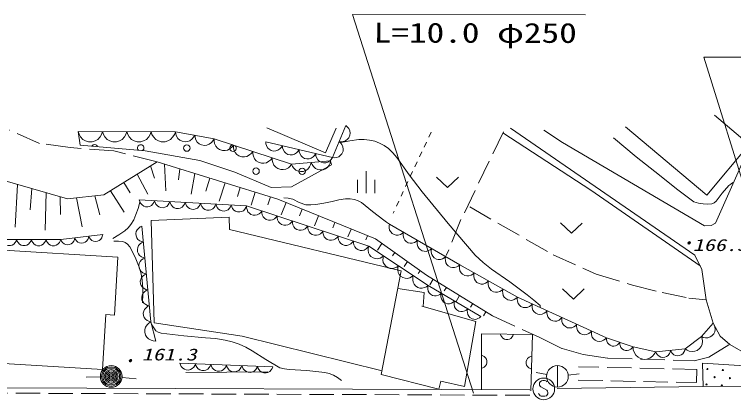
# Model space of a CAD drawing. Units: millimetres, scale not verified. Extents: x 40000 to 680000, y 20000 to 380000.
# Drawn here: x 150700 to 216817, y 284684 to 319716 of the extents above; entities that cross this region are included whole.
import ezdxf
from ezdxf.enums import TextEntityAlignment as Align

# ---------------------------------------------------------------- set-up
doc = ezdxf.new("R2010")
doc.units = ezdxf.units.MM
doc.header["$LTSCALE"] = 1000
doc.linetypes.add('USER1', pattern=[3, 2.25, -0.75])
doc.linetypes.add('USER2', pattern=[1, 0.5, -0.5])
doc.layers.add('S-BGD', color=1, linetype='Continuous', lineweight=13)
doc.layers.add('S-BGD-HTXT', color=6, linetype='Continuous', lineweight=13)
doc.styles.add('ＭＳ ゴシック', font='')
doc.styles.get('ＭＳ ゴシック').set_extended_font_data('MS Gothic')

# ---------------------------------------------------------------- blocks, each defined once
blk = doc.blocks.new('BUHIN82')
at = {"layer": 'S-BGD'}
blk.add_lwpolyline([(585, -339), (619, -179), (615, -24), (575, 170), (487, 315), (375, 439), (194, 544), (31, 579), (-138, 584), (-327, 521), (-460, 446), (-585, 339)], dxfattribs=at)
blk = doc.blocks.new('BUHIN83')
at = {"layer": 'S-BGD'}
blk.add_lwpolyline([(594, -256), (608, -101), (587, 46), (528, 227), (428, 354), (307, 459), (123, 539), (-35, 554), (-197, 539), (-369, 459), (-487, 372), (-594, 256)], dxfattribs=at)
blk = doc.blocks.new('BUHIN84')
at = {"layer": 'S-BGD'}
blk.add_lwpolyline([(-307, -668), (-131, -689), (36, -668), (243, -606), (391, -496), (514, -362), (609, -155), (631, 25), (618, 209), (531, 407), (436, 544), (307, 668)], dxfattribs=at)
blk = doc.blocks.new('BUHIN86')
at = {"layer": 'S-BGD'}
blk.add_lwpolyline([(590, -387), (635, -222), (639, -60), (609, 145), (526, 301), (416, 436), (233, 556), (66, 602), (-111, 617), (-311, 562), (-454, 491), (-590, 387)], dxfattribs=at)
blk = doc.blocks.new('BUHIN87')
at = {"layer": 'S-BGD'}
blk.add_lwpolyline([(492, -551), (582, -396), (630, -234), (656, -18), (613, 162), (539, 328), (386, 499), (229, 591), (55, 653), (-162, 652), (-326, 620), (-492, 551)], dxfattribs=at)
blk = doc.blocks.new('BUHIN88')
at = {"layer": 'S-BGD'}
blk.add_lwpolyline([(366, -733), (507, -594), (606, -435), (696, -211), (703, -6), (672, 194), (559, 421), (418, 565), (250, 683), (17, 745), (-168, 758), (-366, 733)], dxfattribs=at)
blk = doc.blocks.new('BUHIN89')
at = {"layer": 'S-BGD'}
blk.add_lwpolyline([(345, -613), (460, -488), (538, -347), (606, -151), (604, 25), (569, 195), (462, 385), (334, 503), (185, 597), (-17, 640), (-176, 644), (-345, 613)], dxfattribs=at)
blk = doc.blocks.new('BUHIN90')
at = {"layer": 'S-BGD'}
blk.add_lwpolyline([(572, -541), (654, -369), (691, -193), (698, 39), (637, 227), (543, 397), (366, 565), (191, 649), (0, 699), (-231, 679), (-402, 630), (-572, 541)], dxfattribs=at)
blk = doc.blocks.new('BUHIN91')
at = {"layer": 'S-BGD'}
blk.add_lwpolyline([(638, 481), (479, 591), (309, 658), (79, 705), (-119, 675), (-305, 610), (-503, 461), (-616, 301), (-699, 118), (-718, -116), (-697, -295), (-638, -481)], dxfattribs=at)
blk = doc.blocks.new('BUHIN92')
at = {"layer": 'S-BGD'}
blk.add_lwpolyline([(372, -647), (493, -513), (575, -363), (644, -154), (640, 33), (601, 212), (486, 413), (350, 537), (190, 635), (-25, 679), (-194, 681), (-372, 647)], dxfattribs=at)
blk = doc.blocks.new('BUHIN93')
at = {"layer": 'S-BGD'}
blk.add_lwpolyline([(387, -655), (508, -517), (590, -363), (658, -150), (652, 40), (610, 223), (490, 426), (350, 551), (187, 649), (-33, 692), (-205, 692), (-387, 655)], dxfattribs=at)
blk = doc.blocks.new('BUHIN94')
at = {"layer": 'S-BGD'}
blk.add_lwpolyline([(435, -610), (543, -464), (609, -306), (659, -91), (636, 95), (580, 271), (445, 460), (297, 571), (128, 653), (-91, 676), (-260, 661), (-435, 610)], dxfattribs=at)
blk = doc.blocks.new('BUHIN95')
at = {"layer": 'S-BGD'}
blk.add_lwpolyline([(425, -486), (505, -352), (549, -210), (573, -22), (537, 136), (474, 282), (342, 432), (206, 515), (54, 570), (-136, 572), (-279, 545), (-425, 486)], dxfattribs=at)
blk = doc.blocks.new('BUHIN97')
at = {"layer": 'S-BGD'}
blk.add_lwpolyline([(619, -275), (636, -112), (615, 42), (555, 232), (452, 366), (327, 477), (135, 563), (-31, 581), (-200, 567), (-381, 484), (-506, 395), (-619, 275)], dxfattribs=at)
blk = doc.blocks.new('BUHIN243')
at = {"layer": 'S-BGD'}
blk.add_lwpolyline([(965, -560), (1022, -296), (1015, -40), (950, 281), (805, 520), (620, 724), (320, 898), (52, 957), (-228, 964), (-539, 861), (-759, 737), (-965, 560)], dxfattribs=at)
blk = doc.blocks.new('BUHIN244')
at = {"layer": 'S-BGD'}
blk.add_lwpolyline([(688, -585), (771, -383), (802, -178), (797, 87), (716, 298), (598, 487), (385, 669), (179, 754), (-42, 800), (-305, 763), (-498, 696), (-688, 585)], dxfattribs=at)
blk = doc.blocks.new('BUHIN245')
at = {"layer": 'S-BGD'}
blk.add_lwpolyline([(627, -698), (740, -502), (801, -296), (833, -22), (779, 207), (684, 418), (490, 635), (290, 752), (68, 830), (-207, 829), (-416, 787), (-627, 698)], dxfattribs=at)
blk = doc.blocks.new('BUHIN246')
at = {"layer": 'S-BGD'}
blk.add_lwpolyline([(815, -381), (842, -165), (818, 40), (743, 293), (610, 475), (447, 626), (194, 744), (-26, 773), (-252, 759), (-494, 653), (-663, 538), (-815, 381)], dxfattribs=at)
blk = doc.blocks.new('BUHIN247')
at = {"layer": 'S-BGD'}
blk.add_lwpolyline([(603, -379), (645, -212), (647, -49), (613, 158), (526, 314), (412, 448), (225, 566), (55, 610), (-123, 621), (-324, 562), (-468, 488), (-603, 379)], dxfattribs=at)
blk = doc.blocks.new('BUHIN258')
at = {"layer": 'S-BGD'}
blk.add_lwpolyline([(-592, -403), (-574, -482), (-527, -550), (-446, -620), (-312, -698), (-182, -733), (-49, -723), (62, -660), (124, -563), (158, -496), (173, -389), (140, -307), (-173, 239), (-180, 347), (-152, 475), (-83, 574), (-5, 639), (100, 682), (257, 643), (456, 527), (535, 464), (595, 378), (626, 273), (629, 138)], dxfattribs=at)
blk.add_circle((0, 0), 995, dxfattribs=at)
blk = doc.blocks.new('BUHIN261')
at = {"layer": 'S-BGD'}
for radius in [995, 880, 765, 645, 530, 390, 270, 155, 30]:
    blk.add_circle((0, 0), radius, dxfattribs=at)
blk = doc.blocks.new('BUHIN262')
at = {"layer": 'S-BGD'}
blk.add_lwpolyline([(627, -912), (236, 407), (-1103, 91)], dxfattribs=at)
blk = doc.blocks.new('BUHIN263')
at = {"layer": 'S-BGD'}
for p, q in [((-795, 224), (-193, 1262)), ((-501, -865), (501, 865)), ((589, -579), (1191, 460))]:
    blk.add_line(p, q, dxfattribs=at)
blk = doc.blocks.new('BUHIN266')
at = {"layer": 'S-BGD'}
blk.add_line((-499, -861), (499, 861), dxfattribs=at)
blk.add_circle((0, 0), 995, dxfattribs=at)

msp = doc.modelspace()

# ---------------------------------------------------------------- linework, layer by layer
at = {"layer": 'S-BGD'}
for p, q in [((218259, 307749), (215056, 310448)), ((179932, 306555), (181181, 309495)), ((156572, 308952), (165499, 308937)), ((156743, 307710), (156572, 308952)), ((165499, 308937), (169051, 308287)), ((173906, 309298), (179313, 306999)), ((179313, 306999), (180271, 309252)), ((195596, 308829), (203689, 303568)), ((196310, 309248), (213249, 297591)), ((199374, 309075), (201093, 307938)), ((206875, 309389), (214341, 303099)), ((169051, 308287), (176186, 305954)), ((162720, 307172), (156743, 307710)), ((173801, 308016), (179932, 306555)), ((201093, 307938), (214135, 300276)), ((214341, 303099), (218259, 307749)), ((215143, 300526), (218430, 307950)), ((167747, 306284), (162720, 307172)), ((158930, 303131), (163812, 306179)), ((163812, 306179), (174926, 302721)), ((170980, 305224), (167747, 306284)), ((176186, 305954), (179773, 306264)), ((179773, 306264), (179843, 305877)), ((163202, 305798), (163579, 304656)), ((164506, 305963), (164629, 303512)), ((165896, 305531), (165773, 304515)), ((179843, 305877), (176182, 303879)), ((161981, 305036), (162983, 303195)), ((167285, 305099), (166959, 303188)), ((174318, 303812), (170980, 305224)), ((149011, 304652), (155581, 302772)), ((160761, 304274), (161356, 303321)), ((168674, 304666), (168298, 303458)), ((170063, 304234), (169536, 302539)), ((150982, 304088), (150775, 300154)), ((152296, 303712), (152149, 301751)), ((159540, 303512), (160779, 301527)), ((171453, 303802), (171196, 302976)), ((176182, 303879), (174318, 303812)), ((203689, 303568), (213751, 296625)), ((153610, 303336), (153516, 299875)), ((154924, 302960), (154936, 301335)), ((155581, 302772), (158930, 303131)), ((156418, 302862), (156945, 300189)), ((158093, 303041), (158546, 301283)), ((172842, 303369), (172472, 302180)), ((174231, 302937), (174005, 302211)), ((162185, 302672), (172047, 302116)), ((174926, 302721), (183903, 299078)), ((175674, 302417), (175214, 301284)), ((172047, 302116), (183275, 298427)), ((177170, 301810), (176919, 301193)), ((170443, 301095), (163267, 300782)), ((170478, 299949), (170443, 301095)), ((178666, 301203), (178291, 300278)), ((162426, 300257), (163240, 291470)), ((163267, 300782), (163552, 291381)), ((180162, 300596), (179963, 300104)), ((185185, 300454), (191643, 296713)), ((214135, 300276), (214765, 300317)), ((214765, 300317), (215143, 300526)), ((170478, 299949), (186251, 296142)), ((181659, 299989), (181368, 299273)), ((148206, 299038), (154964, 299027)), ((154964, 299027), (158819, 299476)), ((183155, 299382), (182998, 298997)), ((183903, 299078), (188600, 295748)), ((160220, 297411), (146882, 298215)), ((183275, 298427), (188739, 294812)), ((184490, 298662), (184066, 298065)), ((185664, 297829), (185457, 297538)), ((213249, 297591), (213908, 296267)), ((159899, 292085), (160220, 297411)), ((186839, 296997), (186528, 296558)), ((191643, 296713), (196943, 293720)), ((213908, 296267), (214284, 293475)), ((184432, 286632), (186251, 296142)), ((188013, 296164), (187827, 295901)), ((188600, 295748), (194658, 292015)), ((189206, 295374), (188899, 294876)), ((185943, 294531), (188366, 294159)), ((188739, 294812), (193583, 291944)), ((190418, 294628), (190222, 294310)), ((188286, 292861), (188366, 294159)), ((191629, 293881), (191299, 293345)), ((196943, 293720), (205124, 289996)), ((188158, 292897), (193123, 291504)), ((192841, 293135), (192640, 292809)), ((214284, 293475), (214930, 291347)), ((194052, 292389), (193831, 292029)), ((158812, 287076), (159117, 292132)), ((159117, 292132), (159899, 292085)), ((163240, 291470), (163693, 289687)), ((171627, 290144), (163552, 291381)), ((192070, 285517), (193123, 291504)), ((213850, 290106), (214930, 291347)), ((214930, 291347), (215594, 290136)), ((193628, 285212), (193636, 290373)), ((193636, 290373), (198329, 290298)), ((198329, 290298), (198186, 285137)), ((171627, 290144), (184497, 286973)), ((205124, 289996), (207568, 289163)), ((212356, 288989), (213850, 290106)), ((215594, 290136), (216468, 289385)), ((207568, 289163), (209662, 288704)), ((209662, 288704), (212356, 288989)), ((216468, 289385), (218271, 288328)), ((144889, 287915), (158812, 287076)), ((165916, 287664), (174463, 287341)), ((213944, 287657), (240019, 286003)), ((214007, 285512), (213944, 287657)), ((158599, 286421), (157300, 286393)), ((160595, 286354), (161890, 286239)), ((166453, 286816), (174000, 286880)), ((189730, 285290), (184432, 286632)), ((199640, 286632), (198656, 286810)), ((201617, 286577), (202609, 286699)), ((189730, 285290), (189904, 286017)), ((189904, 286017), (192070, 285517)), ((239962, 285803), (214007, 285512)), ((125220, 285509), (198080, 285214)), ((200606, 285348), (214007, 285512))]:
    msp.add_line(p, q, dxfattribs=at)
at = {"layer": 'S-BGD', "linetype": 'USER1'}
for p, q in [((153015, 307861), (150238, 309087)), ((195672, 308913), (191755, 300860)), ((155837, 307477), (153015, 307861)), ((159837, 307175), (155837, 307477)), ((163812, 306179), (159837, 307175)), ((192554, 302034), (200229, 297613)), ((191755, 300860), (190406, 297546)), ((200229, 297613), (204171, 295843)), ((204171, 295843), (207528, 294830)), ((207528, 294830), (210255, 294154)), ((210255, 294154), (212689, 293646)), ((212689, 293646), (214284, 293475)), ((194658, 292015), (198998, 290017)), ((198998, 290017), (201053, 289006)), ((201053, 289006), (202983, 288457)), ((214527, 288228), (216376, 289358)), ((202983, 288457), (205250, 288118)), ((205250, 288118), (213183, 287894)), ((213183, 287894), (214527, 288228)), ((213433, 287096), (202562, 287325)), ((213408, 285877), (213433, 287096)), ((202536, 286106), (213408, 285877)), ((198078, 284714), (125218, 285009))]:
    msp.add_line(p, q, dxfattribs=at)
at = {"layer": 'S-BGD', "linetype": 'USER2'}
msp.add_line((189011, 308882), (185514, 301458), dxfattribs=at)
at = {"layer": 'S-BGD'}
for points in [[(180723, 307941), (181539, 308107), (182363, 308213), (182857, 308221), (183360, 308168), (183828, 308053), (184279, 307880), (184695, 307657), (185083, 307380), (185496, 306996), (185869, 306567), (187005, 304966), (188179, 303415), (190585, 300495), (193057, 297593), (193785, 296930), (194562, 296304), (196234, 295125), (197828, 293930), (198451, 293467), (199040, 292952), (199041, 292875), (199030, 292784)], [(205767, 308377), (207871, 306629), (210008, 304931), (211571, 303689), (213173, 302496), (213575, 302378), (214012, 302316), (214413, 302286), (214805, 302319), (215026, 302409), (215219, 302554), (215769, 303284), (216370, 303977), (216561, 304121), (216757, 304257)], [(175461, 302873), (175877, 302829), (176288, 302725), (176879, 302444), (177482, 302226), (177938, 302209), (178409, 302253), (179156, 302362), (179904, 302532), (180516, 302679), (181142, 302767), (181557, 302767), (181974, 302706), (182310, 302596), (182620, 302431), (183620, 301590), (184652, 300799), (184918, 300625), (185185, 300454)], [(159736, 299134), (160317, 299453), (160855, 299815), (161153, 300087), (161408, 300403), (161670, 300844), (161880, 301316), (162073, 301875), (162242, 302448)], [(159837, 298879), (160271, 298890), (160674, 298842), (160891, 298758), (161088, 298616), (161314, 298355), (161510, 298031), (161876, 297251), (162173, 296480), (162341, 295889), (162450, 295288), (162505, 294520), (162500, 293726), (162492, 293473), (162482, 293209)], [(163240, 291470), (163052, 291351), (162905, 291200), (162753, 290976), (162696, 290753), (162682, 290527), (162753, 290250), (162873, 290058), (163029, 289889), (163270, 289765), (163470, 289706), (163693, 289687)], [(163339, 291203), (163508, 290899), (163717, 290647), (163931, 290508), (164190, 290414), (166284, 290172), (168279, 290001), (169185, 289921), (170092, 289779), (170735, 289627), (171362, 289417), (171971, 289140), (172562, 288804), (173810, 287996), (175098, 287234), (175518, 287132), (175956, 287089), (177587, 286983), (179232, 286815), (179640, 286725), (180023, 286578), (180403, 286345), (180763, 286066)], [(213850, 290106), (214033, 290028), (214219, 289997), (214461, 290000), (214654, 290071), (214828, 290177), (214995, 290369), (215075, 290556), (215120, 290757), (215088, 290997), (215029, 291173), (214930, 291347)], [(196583, 290326), (196532, 290189), (196459, 290073), (196342, 289943), (196209, 289873), (196068, 289834), (195882, 289836), (195741, 289881), (195611, 289955), (195496, 290089), (195426, 290207), (195383, 290346)], [(212356, 288989), (212541, 288859), (212739, 288781), (213008, 288725), (213239, 288758), (213456, 288834), (213688, 289007), (213822, 289194), (213919, 289406), (213942, 289679), (213919, 289889), (213850, 290106)], [(207568, 289163), (207593, 288905), (207674, 288673), (207828, 288398), (208031, 288222), (208260, 288089), (208584, 288018), (208848, 288043), (209106, 288118), (209360, 288304), (209526, 288481), (209662, 288704)], [(193633, 288393), (193771, 288344), (193888, 288272), (194020, 288158), (194091, 288026), (194133, 287885), (194133, 287699), (194091, 287558), (194018, 287426), (193886, 287309), (193769, 287237), (193631, 287193)], [(198241, 287118), (198104, 287170), (197989, 287245), (197861, 287362), (197792, 287496), (197754, 287638), (197759, 287824), (197805, 287964), (197881, 288094), (198016, 288207), (198135, 288276), (198274, 288317)]]:
    msp.add_lwpolyline(points, dxfattribs=at)
for centre, radius in [((166554, 307435), 298), ((172914, 305303), 298), ((177157, 305295), 298), ((214411, 287126), 49.8), ((215823, 287037), 49.8), ((215072, 286376), 49.8), ((216484, 286286), 49.8), ((214322, 285715), 49.8), ((215733, 285625), 49.8)]:
    msp.add_circle(centre, radius, dxfattribs=at)
for centre, start, end in [((158069, 307450), 22.88314, 146.83531), ((162311, 307442), 303.65239, 226.06606), ((170797, 307428), 95.47977, 48.30528)]:
    msp.add_arc(centre, 298, start, end, dxfattribs=at)
at = {"layer": 'S-BGD-HTXT'}
for p, q in [((192897, 284923), (181796, 319716)), ((181796, 319716), (203195, 319679)), ((222879, 287454), (214072, 315786)), ((214072, 315786), (237685, 315746))]:
    msp.add_line(p, q, dxfattribs=at)

# ---------------------------------------------------------------- block references
at = {"rotation": 210}
for name, p in [('BUHIN243', (157687, 308950)), ('BUHIN243', (159919, 308947)), ('BUHIN243', (162151, 308943)), ('BUHIN243', (164383, 308939)), ('BUHIN244', (166387, 308774)), ('BUHIN91', (180869, 308760)), ('BUHIN244', (168163, 308449)), ('BUHIN245', (169943, 307995)), ('BUHIN245', (171727, 307412)), ('BUHIN90', (174568, 307833)), ('BUHIN90', (176101, 307468)), ('BUHIN245', (173510, 306828)), ('BUHIN90', (177633, 307103)), ('BUHIN90', (179166, 306738)), ('BUHIN91', (180244, 307290)), ('BUHIN245', (175294, 306245)), ('BUHIN246', (178876, 306186)), ('BUHIN246', (177083, 306031)), ('BUHIN262', (190515, 304284)), ('BUHIN263', (183032, 304297)), ('BUHIN86', (162890, 302632)), ('BUHIN86', (164298, 302553)), ('BUHIN86', (165707, 302473)), ('BUHIN86', (167116, 302394)), ('BUHIN86', (168525, 302315)), ('BUHIN86', (169934, 302235)), ('BUHIN86', (171343, 302156)), ('BUHIN87', (172749, 301886)), ('BUHIN87', (174153, 301424)), ('BUHIN87', (175556, 300963)), ('BUHIN87', (176959, 300502)), ('BUHIN262', (201906, 300071)), ('BUHIN84', (162494, 299525)), ('BUHIN87', (178363, 300041)), ('BUHIN87', (179766, 299580)), ('BUHIN92', (185831, 300080)), ('BUHIN82', (150234, 299035)), ('BUHIN82', (151585, 299032)), ('BUHIN82', (152937, 299030)), ('BUHIN82', (154289, 299028)), ('BUHIN83', (155607, 299102)), ('BUHIN83', (156892, 299251)), ('BUHIN83', (158177, 299401)), ('BUHIN87', (181170, 299118)), ('BUHIN92', (187123, 299332)), ('BUHIN87', (182573, 298657)), ('BUHIN92', (188414, 298584)), ('BUHIN84', (162630, 298060)), ('BUHIN88', (183958, 297975)), ('BUHIN92', (189706, 297835)), ('BUHIN88', (185324, 297071)), ('BUHIN92', (190998, 297087)), ('BUHIN84', (162765, 296596)), ('BUHIN88', (186690, 296167)), ('BUHIN93', (192306, 296339)), ('BUHIN93', (193631, 295591)), ('BUHIN84', (162901, 295131)), ('BUHIN88', (188056, 295264)), ('BUHIN93', (194956, 294843)), ('BUHIN89', (189345, 294453)), ('BUHIN262', (202091, 294029)), ('BUHIN84', (163036, 293667)), ('BUHIN89', (190556, 293736)), ('BUHIN93', (196280, 294094)), ('BUHIN89', (191767, 293020)), ('BUHIN94', (197625, 293410)), ('BUHIN84', (163172, 292202)), ('BUHIN89', (192978, 292303)), ('BUHIN94', (198988, 292789)), ('BUHIN94', (200352, 292169)), ('BUHIN94', (201715, 291548)), ('BUHIN94', (203079, 290927)), ('BUHIN94', (204442, 290307)), ('BUHIN95', (205735, 289788)), ('BUHIN95', (206957, 289372)), ('BUHIN97', (210336, 288775)), ('BUHIN97', (211683, 288918)), ('BUHIN261', (159599, 286442)), ('BUHIN247', (166628, 287637)), ('BUHIN247', (168053, 287583)), ('BUHIN247', (169477, 287529)), ('BUHIN247', (170902, 287475)), ('BUHIN247', (172326, 287422)), ('BUHIN247', (173751, 287368)), ('BUHIN266', (200624, 286455)), ('BUHIN258', (199365, 285304))]:
    msp.add_blockref(name, p, dxfattribs=at)

# ---------------------------------------------------------------- texts
at = {"layer": 'S-BGD', "style": 'ＭＳ ゴシック', "oblique": 15}
for p in [(211828, 297822), (160469, 287000)]:
    msp.add_text('・', height=1100, rotation=359.9, dxfattribs=at).set_placement(p, align=Align.BOTTOM_LEFT)
at = {"layer": 'S-BGD', "style": 'ＭＳ ゴシック', "oblique": 15, "width": 1.35}
for s, p in [('166.3', (213069, 297646)), ('161.3', (162419, 287589))]:
    msp.add_text(s, height=1100, rotation=359.9, dxfattribs=at).set_placement(p, align=Align.BOTTOM_LEFT)
at = {"layer": 'S-BGD-HTXT', "style": 'ＭＳ ゴシック', "width": 1.3}
msp.add_text('L=10.0 φ250', height=1833, rotation=359.9, dxfattribs=at).set_placement((183727, 316576), align=Align.BOTTOM_LEFT)

doc.saveas('drawing.dxf')
